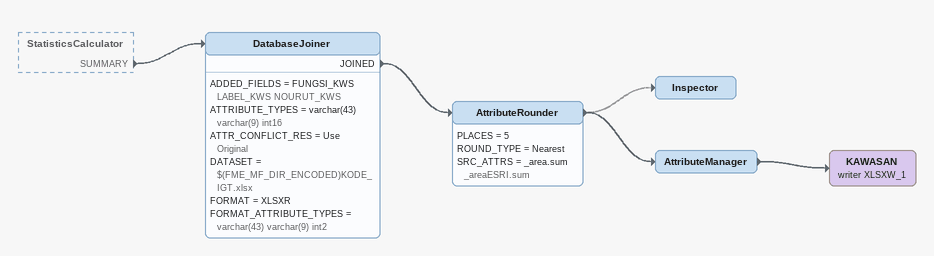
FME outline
StatisticsCalculator [outside]
    SUMMARY -> DatabaseJoiner
DatabaseJoiner
    ADDED_FIELDS = FUNGSI_KWS LABEL_KWS NOURUT_KWS
    ATTRIBUTE_TYPES = varchar(43) varchar(9) int16
    ATTR_CONFLICT_RES = Use Original
    DATASET = $(FME_MF_DIR_ENCODED)KODE_IGT.xlsx
    FORMAT = XLSXR
    FORMAT_ATTRIBUTE_TYPES = varchar(43) varchar(9) int2
    JOINED -> AttributeRounder
AttributeRounder
    PLACES = 5
    ROUND_TYPE = Nearest
    SRC_ATTRS = _area.sum _areaESRI.sum
    -> Inspector [off]
    -> AttributeManager
Inspector
AttributeManager
    -> KAWASAN (writer XLSXW_1)
KAWASAN (writer XLSXW_1)
